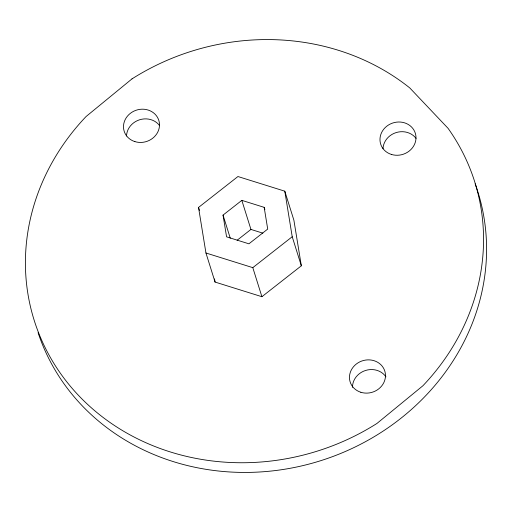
<?xml version="1.0" encoding="UTF-8"?>
<svg xmlns="http://www.w3.org/2000/svg" width="512" height="512" viewBox="0 0 512 512"><rect width="100%" height="100%" fill="white"/><g stroke="black" fill="none" stroke-linecap="round" stroke-linejoin="round"><path stroke-width="0.77" d="M198.528 207.443L237.946 176.531L284.794 191.181L293.901 220.243L301.331 265.805L261.907 296.71L215.059 282.067L205.952 252.998L198.528 207.443L199.462 210.426M264.173 207.347L267.712 229.075L248.915 243.814L226.573 236.832L223.034 215.104L241.83 200.365L264.173 207.347L264.87 209.587M237.152 240.237L250.938 229.427L262.854 233.158M205.952 252.998L252.8 267.648L292.218 236.736L284.794 191.181M292.218 236.736L301.331 265.805M241.83 200.365L250.938 229.427M252.8 267.648L261.907 296.71M223.034 215.104L230.272 238.208M214.547 278.925L215.059 282.067M475.149 183.821A230.893 209.6 -17.4 0 1 326.125 458.912A230.893 209.6 -17.4 0 1 38.08 332.659M352.499 387.386A18.157 16.48 -17.4 0 1 365.549 370.464A18.157 16.48 -17.4 0 1 385.946 376.845M383.014 148.794A18.157 16.48 -17.4 0 1 396.064 132.608A18.157 16.48 -17.4 0 1 416.045 138.387M126.528 135.981A18.157 16.48 -17.4 0 1 139.571 119.789A18.157 16.48 -17.4 0 1 159.552 125.574M132.013 78.867L86.08 116.525A230.893 209.6 -17.4 0 0 78.541 395.424A230.893 209.6 -17.4 0 0 376.954 423.443L422.88 385.786A230.893 209.6 -17.4 0 0 448.064 128.326L409.766 87.923A230.893 209.6 -17.4 0 0 132.013 78.867M360.864 392.282A18.157 16.48 -17.4 0 0 385.286 373.133A18.157 16.48 -17.4 0 0 356.262 364.064A18.157 16.48 -17.4 0 0 360.864 392.282M391.379 154.426A18.157 16.48 -17.4 0 0 415.802 135.277A18.157 16.48 -17.4 0 0 386.778 126.202A18.157 16.48 -17.4 0 0 391.379 154.426M134.886 141.606A18.157 16.48 -17.4 0 0 159.309 122.458A18.157 16.48 -17.4 0 0 130.285 113.389A18.157 16.48 -17.4 0 0 134.886 141.606"/></g></svg>
